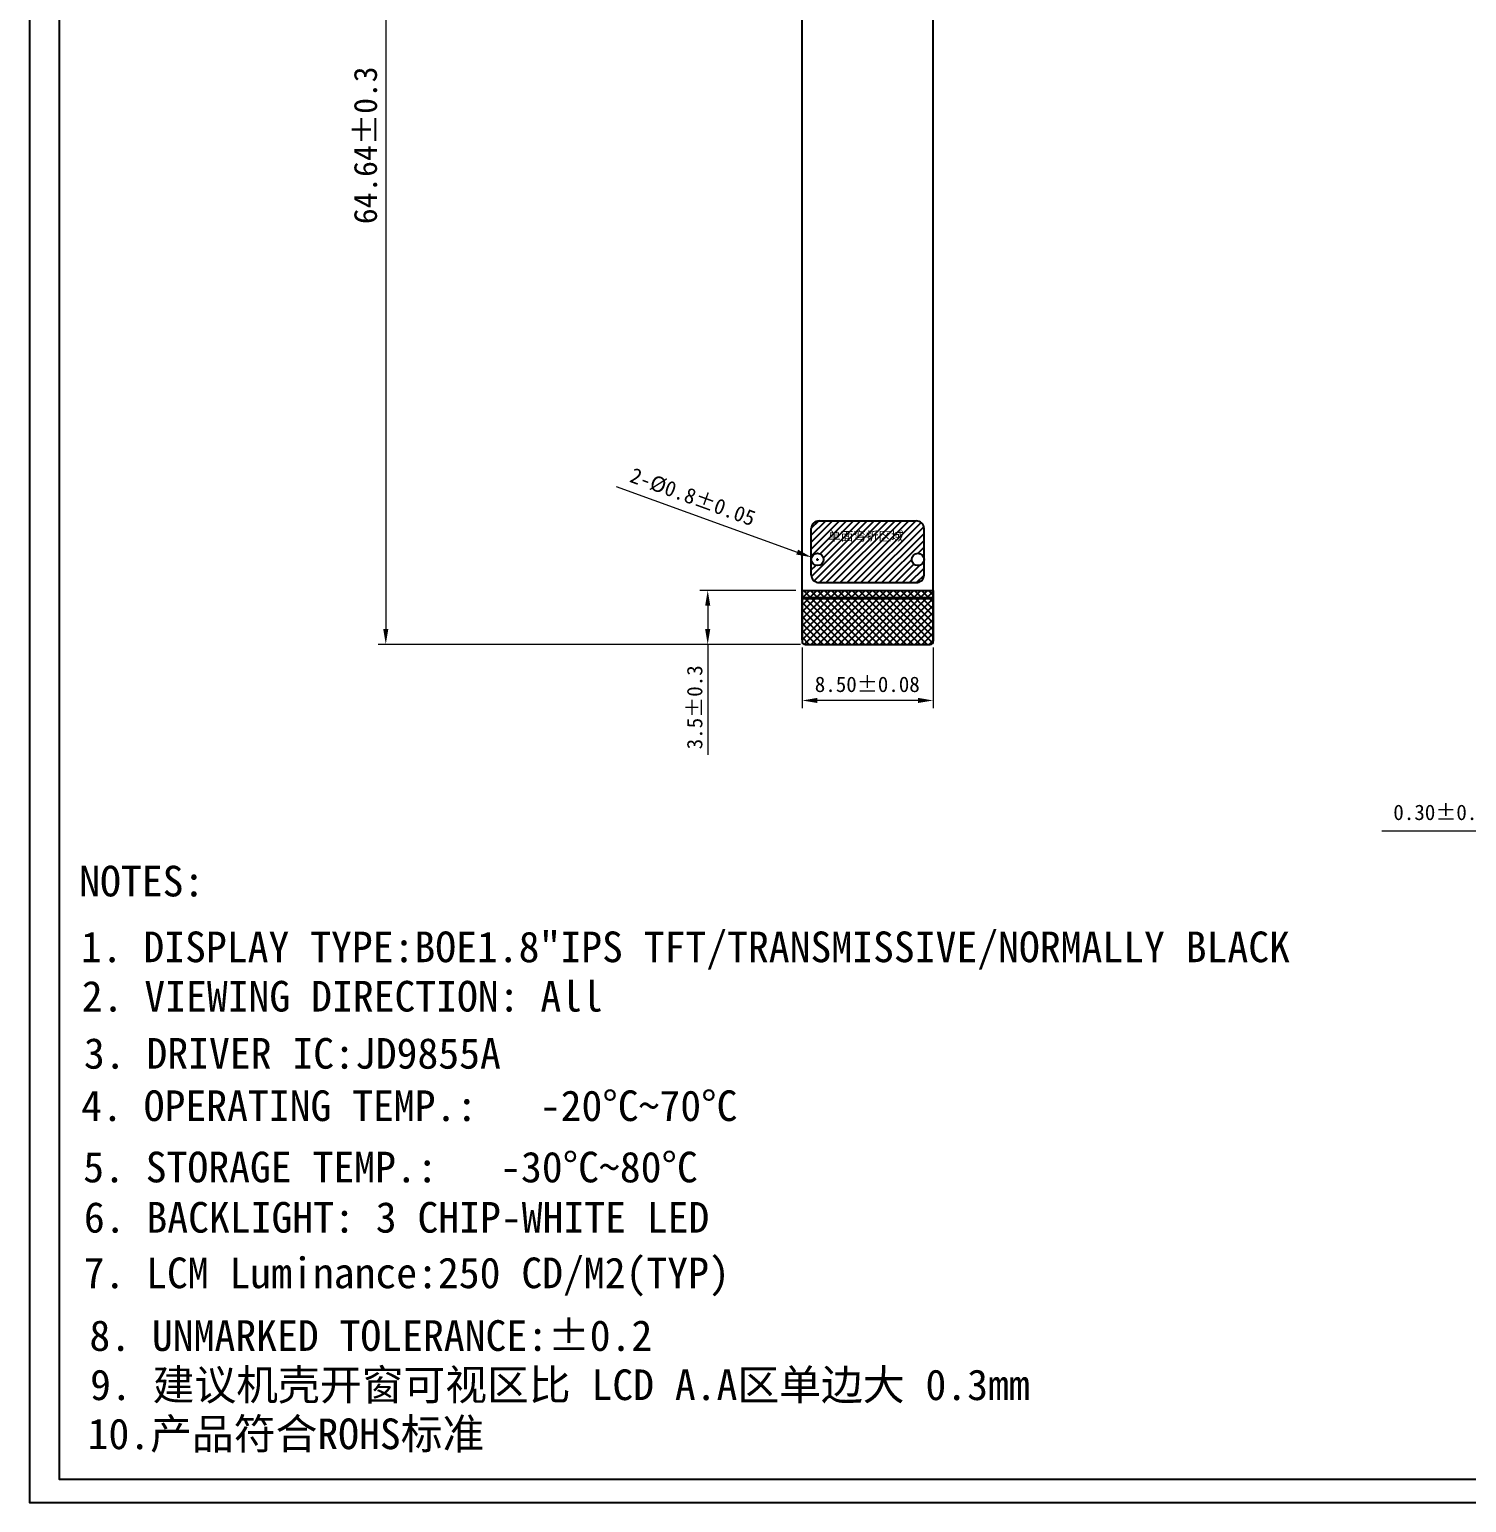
# Model space of a CAD drawing. Header units: millimetres. Extents: x 964 to 1197, y 231 to 421.
# Drawn here: x 963.7 to 1056.8, y 230.7 to 326.1 of the extents above; entities that cross this region are included whole.
import ezdxf

# ---------------------------------------------------------------- set-up
doc = ezdxf.new("R2010")
doc.units = ezdxf.units.MM
for name, color, linetype in [('bl', 7, 'Continuous'), ('FPC', 33, 'Continuous'), ('FRAME', 154, 'Continuous'), ('GKO', 5, 'Continuous'), ('图框', 7, 'Continuous')]:
    doc.layers.add(name, color=color, linetype=linetype)
doc.styles.add('宋体', font='')
doc.styles.add('工程', font='gbenor.shx', dxfattribs={"width": 1.25, "bigfont": 'gbcbig.shx'})
doc.styles.get('宋体').set_extended_font_data('SimSun')
doc.dimstyles.new('标准', dxfattribs={"dimtxt": 2, "dimasz": 1.8, "dimexe": 0.5, "dimexo": 0.4, "dimgap": 0.1, "dimtad": 1, "dimzin": 1, "dimdsep": 46, "dimtxsty": '工程', "dimblk": 'CLOSEDBLANK', "dimcen": 0.09, "dimclrd": 3, "dimclre": 3, "dimclrt": 3, "dimadec": 0, "dimazin": 0, "dimtfac": 1, "dimtofl": 0, "dimtmove": 0, "dimatfit": 3, "dimldrblk": 'CLOSEDBLANK', "dimfxl": 1, "dimtolj": 1, "dimlwd": 0, "dimlwe": 0, "dimarcsym": 0})

# ---------------------------------------------------------------- blocks, each defined once
blk = doc.blocks.new('*D100')
at = {"color": 7, "lineweight": 0, "transparency": 16777216}
for p, q in [((1012.762, 350.878), (986.259, 350.878)), ((986.759, 349.878), (986.759, 287.242)), ((1013.62, 286.242), (986.259, 286.242))]:
    blk.add_line(p, q, dxfattribs=at)
at = {"color": 7, "transparency": 16777216}
for points in [[(986.592, 349.878), (986.925, 349.878), (986.759, 350.878)], [(986.592, 287.242), (986.925, 287.242), (986.759, 286.242)]]:
    blk.add_solid(points, dxfattribs=at)
at = {"layer": 'Defpoints', "color": 0, "transparency": 16777216}
for p in [(1013.162, 350.878), (986.759, 286.242), (1014.02, 286.242)]:
    blk.add_point(p, dxfattribs=at)
at = {"color": 7, "transparency": 16777216, "insert": (985.45, 318.56), "char_height": 1.5, "attachment_point": 5, "rotation": 90, "style": '宋体'}
blk.add_mtext('\\A1;64.64%%P0.3', dxfattribs=at)
blk = doc.blocks.new('_ClosedBlank')
at = {"color": 0, "linetype": 'ByBlock', "lineweight": -2}
for p, q in [((-1, 0.167), (0, 0)), ((-1, 0.167), (-1, -0.167)), ((0, 0), (-1, -0.167))]:
    blk.add_line(p, q, dxfattribs=at)
blk = doc.blocks.new('*D113')
at = {"color": 7, "lineweight": 0, "transparency": 16777216}
for p, q in [((1001.69, 296.476), (1013.405, 292.22)), ((1014.63, 291.742), (1014.81, 291.742)), ((1014.72, 291.652), (1014.72, 291.832))]:
    blk.add_line(p, q, dxfattribs=at)
at = {"color": 7, "transparency": 16777216}
blk.add_solid([(1013.461, 292.376), (1013.348, 292.063), (1014.344, 291.878)], dxfattribs=at)
at = {"layer": 'Defpoints', "color": 0, "transparency": 16777216}
for p in [(1014.344, 291.878), (1015.096, 291.605)]:
    blk.add_point(p, dxfattribs=at)
at = {"color": 7, "transparency": 16777216, "insert": (1006.639, 295.784), "char_height": 1, "attachment_point": 5, "rotation": 340.0322, "style": '宋体'}
blk.add_mtext('\\A1;2-%%C0.8%%P0.05', dxfattribs=at)
blk = doc.blocks.new('*D114')
at = {"color": 7, "lineweight": 0, "transparency": 16777216}
for p, q in [((1013.32, 289.742), (1007.109, 289.742)), ((1007.609, 288.742), (1007.609, 287.242)), ((1013.52, 286.242), (1007.109, 286.242)), ((1007.609, 286.242), (1007.609, 279.094))]:
    blk.add_line(p, q, dxfattribs=at)
at = {"color": 7, "transparency": 16777216}
for points in [[(1007.442, 288.742), (1007.776, 288.742), (1007.609, 289.742)], [(1007.442, 287.242), (1007.776, 287.242), (1007.609, 286.242)]]:
    blk.add_solid(points, dxfattribs=at)
at = {"layer": 'Defpoints', "color": 0, "transparency": 16777216}
for p in [(1013.72, 289.742), (1007.609, 286.242), (1013.92, 286.242)]:
    blk.add_point(p, dxfattribs=at)
at = {"color": 7, "transparency": 16777216, "insert": (1006.77, 282.168), "char_height": 1, "attachment_point": 5, "rotation": 90, "style": '宋体'}
blk.add_mtext('\\A1;3.5%%P0.3', dxfattribs=at)
blk = doc.blocks.new('*D115')
at = {"color": 7, "lineweight": 0, "transparency": 16777216}
for p, q in [((1013.72, 286.042), (1013.72, 282.111)), ((1022.22, 286.042), (1022.22, 282.111)), ((1021.22, 282.611), (1014.72, 282.611))]:
    blk.add_line(p, q, dxfattribs=at)
at = {"color": 7, "transparency": 16777216}
for points in [[(1014.72, 282.778), (1014.72, 282.445), (1013.72, 282.611)], [(1021.22, 282.778), (1021.22, 282.445), (1022.22, 282.611)]]:
    blk.add_solid(points, dxfattribs=at)
at = {"layer": 'Defpoints', "color": 0, "transparency": 16777216}
for p in [(1013.72, 286.442), (1022.22, 286.442), (1013.72, 282.611)]:
    blk.add_point(p, dxfattribs=at)
at = {"color": 7, "transparency": 16777216, "insert": (1017.945, 283.65), "char_height": 1, "attachment_point": 5, "style": '宋体'}
blk.add_mtext('\\A1;8.50%%P0.08', dxfattribs=at)
blk = doc.blocks.new('*D119')
at = {"color": 7, "lineweight": 0, "transparency": 16777216}
for p, q in [((1067.014, 285.842), (1067.014, 273.648)), ((1067.314, 285.842), (1067.314, 273.648)), ((1066.014, 274.148), (1051.276, 274.148)), ((1068.314, 274.148), (1069.314, 274.148))]:
    blk.add_line(p, q, dxfattribs=at)
at = {"color": 7, "transparency": 16777216}
for points in [[(1066.014, 274.315), (1066.014, 273.982), (1067.014, 274.148)], [(1068.314, 274.315), (1068.314, 273.982), (1067.314, 274.148)]]:
    blk.add_solid(points, dxfattribs=at)
at = {"layer": 'Defpoints', "color": 0, "transparency": 16777216}
for p in [(1067.014, 286.242), (1067.314, 286.242), (1067.014, 274.148)]:
    blk.add_point(p, dxfattribs=at)
at = {"color": 7, "transparency": 16777216, "insert": (1058.142, 275.308), "char_height": 1, "attachment_point": 5, "style": '宋体'}
blk.add_mtext('\\A1;0.30%%P0.03含PI补强', dxfattribs=at)

msp = doc.modelspace()

# ---------------------------------------------------------------- hatches: boundary and pattern name
h = msp.add_hatch()
h.set_pattern_fill('ANSI31', scale=0.1, style=0)
h.set_pattern_definition([(45, (-312.58595, -109.52577), (-0.2245064, 0.2245064), [])])
edge = h.paths.add_edge_path(flags=16)
edge.add_arc((1014.72, 291.742), 0.4, 0, 360)
edge = h.paths.add_edge_path(flags=16)
edge.add_arc((1021.22, 291.742), 0.4, 0, 360)
edge = h.paths.add_edge_path()
edge.add_line((1014.82, 294.242), (1021.12, 294.242))
edge.add_arc((1021.12, 293.742), 0.5, 0, 90, ccw=False)
edge.add_line((1021.62, 293.742), (1021.62, 290.742))
edge.add_arc((1021.12, 290.742), 0.5, -90, 0, ccw=False)
edge.add_line((1021.12, 290.242), (1014.82, 290.242))
edge.add_arc((1014.82, 290.742), 0.5, 180, 270, ccw=False)
edge.add_line((1014.32, 290.742), (1014.32, 293.742))
edge.add_arc((1014.82, 293.742), 0.5, 90, 180, ccw=False)
h.paths.add_polyline_path([(1015.25, 293.7), (1020.621, 293.7), (1020.621, 292.609), (1015.25, 292.609)], flags=24)
h = msp.add_hatch()
h.set_pattern_fill('ANSI37', color=24, scale=0.1, style=0)
h.set_pattern_definition([(45, (-312.58595, -99.52577), (-0.2245064, 0.2245064), []), (135, (-312.58595, -99.52577), (-0.2245064, -0.2245064), [])])
edge = h.paths.add_edge_path()
edge.add_line((1013.72, 289.742), (1022.22, 289.742))
edge.add_line((1022.22, 289.742), (1022.22, 286.442))
edge.add_arc((1022.02, 286.442), 0.2, -90, 0, ccw=False)
edge.add_line((1022.02, 286.242), (1013.92, 286.242))
edge.add_arc((1013.92, 286.442), 0.2, 180, 270, ccw=False)
edge.add_line((1013.72, 286.442), (1013.72, 289.742))

# ---------------------------------------------------------------- linework, layer by layer
at = {"color": 30}
for p, q in [((1014.32, 290.742), (1014.32, 293.742)), ((1021.62, 290.742), (1021.62, 293.742)), ((1013.72, 289.742), (1013.72, 286.442)), ((1022.22, 289.742), (1022.22, 286.442))]:
    msp.add_line(p, q, dxfattribs=at)
at = {"layer": 'bl', "color": 30}
for p, q in [((1014.82, 294.242), (1021.12, 294.242)), ((1014.82, 290.242), (1021.12, 290.242)), ((1013.72, 289.742), (1022.22, 289.742)), ((1013.72, 289.242), (1022.22, 289.242)), ((1013.92, 286.242), (1022.02, 286.242))]:
    msp.add_line(p, q, dxfattribs=at)
at = {"layer": 'bl', "color": 0, "const_width": 0.2}
msp.add_lwpolyline([(1013.72, 289.242), (1022.22, 289.242)], dxfattribs=at)
at = {"layer": 'bl', "color": 30}
for centre, radius, start, end in [((1014.82, 293.742), 0.5, 90, 180), ((1021.12, 293.742), 0.5, 0, 90), ((1014.82, 290.742), 0.5, 180, 270), ((1021.12, 290.742), 0.5, 270, 0), ((1013.92, 286.442), 0.2, 180, 270), ((1022.02, 286.442), 0.2, 270, 0)]:
    msp.add_arc(centre, radius, start, end, dxfattribs=at)
at = {"layer": 'FPC', "color": 30}
for centre in [(1014.72, 291.742), (1021.22, 291.742)]:
    msp.add_circle(centre, 0.4, dxfattribs=at)
at = {"layer": 'FRAME', "color": 7}
for points in [[(1197.348, 421.451), (963.68, 421.451), (963.68, 230.673), (1197.348, 230.673)], [(1195.401, 232.173), (965.628, 232.173), (965.628, 419.504), (1195.401, 419.504)]]:
    msp.add_lwpolyline(points, close=True, dxfattribs=at)
at = {"layer": 'GKO', "color": 30}
for p, q in [((1022.22, 286.542), (1022.22, 348.778)), ((1013.72, 286.542), (1013.72, 331.813)), ((1014.02, 286.242), (1021.92, 286.242))]:
    msp.add_line(p, q, dxfattribs=at)

# ---------------------------------------------------------------- texts
at = {"color": 6, "insert": (1015.4, 293.55), "char_height": 0.6, "width": 5.11681, "attachment_point": 1, "style": '宋体'}
msp.add_mtext('{\\fSimSun|b0|i0|c134|p54;单面弯折区域}', dxfattribs=at)
at = {"color": 7, "insert": (967.207, 260.752), "char_height": 1.98483, "width": 53.41277, "attachment_point": 1, "style": '宋体'}
msp.add_mtext('3. DRIVER IC:JD9855A', dxfattribs=at)
at = {"layer": '图框', "style": '宋体'}
for s, height, p in [('NOTES:', 1.9848, (966.905, 269.922)), ('1. DISPLAY TYPE:BOE1.8"IPS TFT/TRANSMISSIVE/NORMALLY BLACK', 1.98483, (967.009, 265.663)), ('2. VIEWING DIRECTION: All', 1.98483, (967.069, 262.468)), ('4. OPERATING TEMP.:   -20%%DC~70%%DC', 1.98483, (967.029, 255.377)), ('5. STORAGE TEMP.:   -30%%DC~80%%DC', 1.98483, (967.162, 251.406)), ('6. BACKLIGHT: 3 CHIP-WHITE LED', 1.98483, (967.206, 248.15)), ('7. LCM Luminance:250 CD/M2(TYP)', 1.98483, (967.184, 244.553)), ('8. UNMARKED TOLERANCE:%%P0.2', 1.98483, (967.563, 240.494)), ('9. 建议机壳开窗可视区比 LCD A.A区单边大 0.3mm', 1.98483, (967.608, 237.307))]:
    msp.add_text(s, height=height, dxfattribs=at).set_placement(p)
at = {"layer": '图框', "insert": (967.447, 236.114), "char_height": 1.98483, "width": 53.41277, "attachment_point": 1, "style": '宋体'}
msp.add_mtext('10.产品符合ROHS标准', dxfattribs=at)

# ---------------------------------------------------------------- dimensions: what is measured, and where the dimension line sits
dim = msp.add_linear_dim(base=(986.759, 286.242), p1=(1013.162, 350.878), p2=(1014.02, 286.242), angle=90, text='<>%%P0.3', dimstyle='标准', override={"dimtxt": 1.5, "dimasz": 1, "dimgap": 0.5, "dimtxsty": '宋体', "dimsah": 1, "dimclrd": 7, "dimclre": 7, "dimclrt": 7})
dim.commit()
dim.dimension.update_dxf_attribs({"geometry": '*D100', "text_midpoint": (986.759, 318.56), "dimtype": 160})
dim = msp.add_diameter_dim_2p(p1=(1015.096, 291.605), p2=(1014.344, 291.878), text='2-%%C0.8%%P0.05', dimstyle='标准', override={"dimtxt": 1, "dimasz": 1, "dimgap": 0.5, "dimtxsty": '宋体', "dimsah": 1, "dimclrd": 7, "dimclre": 7, "dimclrt": 7})
dim.commit()
dim.dimension.update_dxf_attribs({"geometry": '*D113', "text_midpoint": (1006.284, 294.807), "dimtype": 163})
dim = msp.add_linear_dim(base=(1007.609, 286.242), p1=(1013.72, 289.742), p2=(1013.92, 286.242), angle=90, text='<>%%P0.3', dimstyle='标准', override={"dimtxt": 1, "dimasz": 1, "dimgap": 0.3, "dimdec": 1, "dimtxsty": '宋体', "dimsah": 1, "dimclrd": 7, "dimclre": 7, "dimclrt": 7})
dim.commit()
dim.dimension.update_dxf_attribs({"geometry": '*D114', "text_midpoint": (1006.77, 282.168)})
for base, p1, p2, text, picture, middle in [((1013.72, 282.611), (1022.22, 286.442), (1013.72, 286.442), '<>%%P0.08', '*D115', (1017.945, 282.611)), ((1067.014, 274.148), (1067.314, 286.242), (1067.014, 286.242), '<>%%P0.03含PI补强', '*D119', (1058.142, 274.148))]:
    dim = msp.add_linear_dim(base=base, p1=p1, p2=p2, text=text, dimstyle='标准', override={"dimtxt": 1, "dimasz": 1, "dimgap": 0.5, "dimtxsty": '宋体', "dimsah": 1, "dimclrd": 7, "dimclre": 7, "dimclrt": 7})
    dim.commit()
    dim.dimension.update_dxf_attribs({"geometry": picture, "text_midpoint": middle, "dimtype": 160})

doc.saveas('drawing.dxf')
